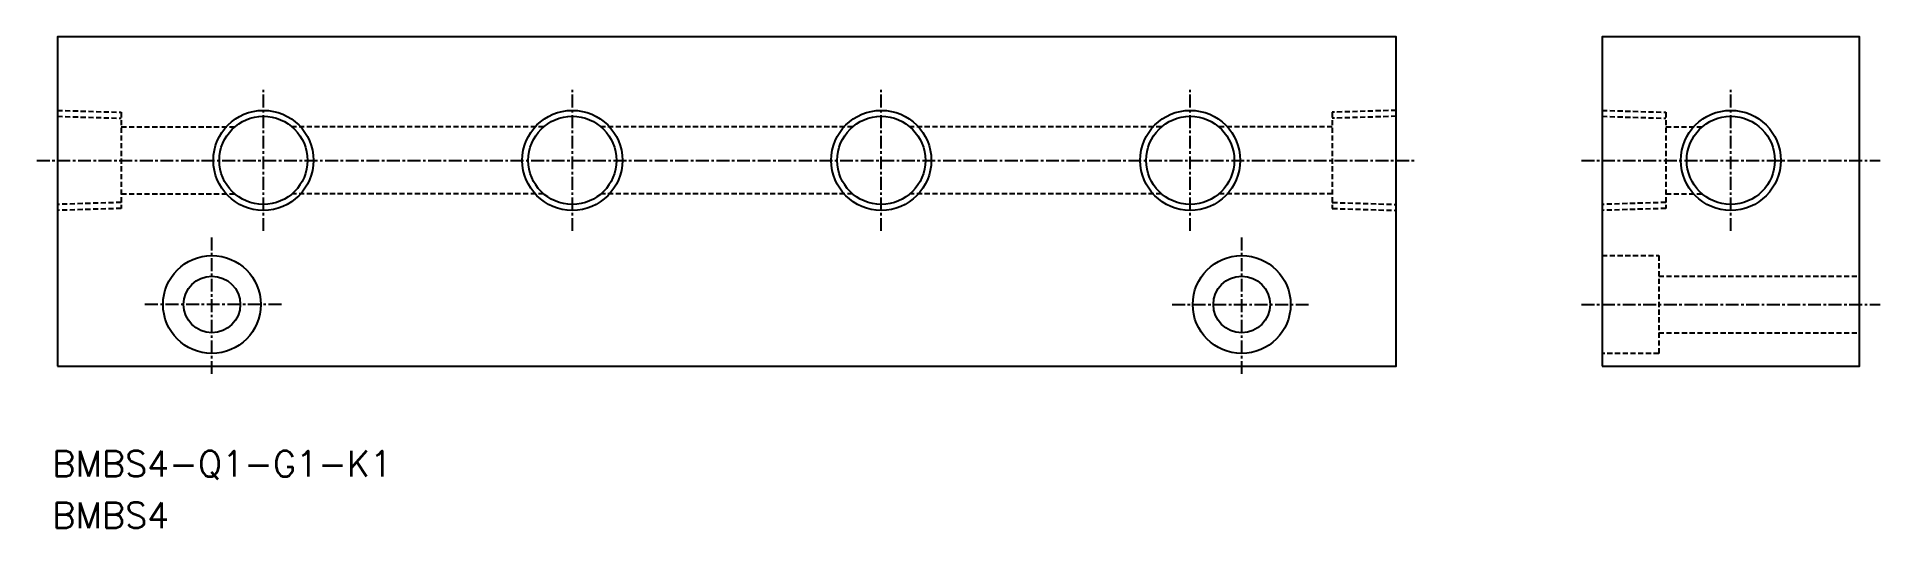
# Model space of a CAD drawing. Extents: x 60 to 239, y 73 to 121.
import ezdxf
from ezdxf.enums import TextEntityAlignment as Align

# ---------------------------------------------------------------- set-up
doc = ezdxf.new("R2010")
doc.units = 0
doc.linetypes.add('CENTER', pattern=[2, 1.25, -0.25, 0.25, -0.25])
doc.linetypes.add('DASHED', pattern=[0.75, 0.5, -0.25])
doc.layers.get('0').update_dxf_attribs({"linetype": 'CONTINUOUS'})
doc.layers.add('CENTER', color=1, linetype='CENTER')
doc.styles.get("Standard").update_dxf_attribs({"font": 'txt.shx', "bigfont": 'extfont.shx'})

msp = doc.modelspace()

# ---------------------------------------------------------------- linework, layer by layer
at = {"color": 3, "linetype": 'DASHED'}
for p, q in [((62, 113.86), (68.2, 113.67)), ((62, 113.28), (68.2, 113.09)), ((68.2, 113.67), (68.2, 104.33)), ((192, 113.86), (185.8, 113.67)), ((185.8, 113.67), (185.8, 104.33)), ((192, 113.28), (185.8, 113.09)), ((212, 113.86), (218.2, 113.67)), ((212, 113.28), (218.2, 113.09)), ((218.2, 113.67), (218.2, 104.33)), ((68.2, 112.25), (79.21, 112.25)), ((109.21, 112.25), (84.79, 112.25)), ((139.21, 112.25), (114.79, 112.25)), ((169.21, 112.25), (144.79, 112.25)), ((185.8, 112.25), (174.79, 112.25)), ((218.2, 112.25), (221.71, 112.25)), ((68.2, 105.75), (79.21, 105.75)), ((109.21, 105.75), (84.79, 105.75)), ((139.21, 105.75), (114.79, 105.75)), ((169.21, 105.75), (144.79, 105.75)), ((185.8, 105.75), (174.79, 105.75)), ((218.2, 105.75), (221.71, 105.75)), ((68.2, 104.91), (62, 104.72)), ((68.2, 104.33), (62, 104.14)), ((185.8, 104.91), (192, 104.72)), ((185.8, 104.33), (192, 104.14)), ((218.2, 104.91), (212, 104.72)), ((218.2, 104.33), (212, 104.14)), ((212, 99.75), (217.5, 99.75)), ((217.5, 99.75), (217.5, 90.25)), ((217.5, 97.75), (237, 97.75)), ((217.5, 92.25), (237, 92.25)), ((217.5, 90.25), (212, 90.25))]:
    msp.add_line(p, q, dxfattribs=at)
at = {"color": 7, "linetype": 'CONTINUOUS'}
for points in [[(62, 89), (192, 89), (192, 121), (62, 121)], [(212, 89), (237, 89), (237, 121), (212, 121)]]:
    msp.add_lwpolyline(points, close=True, dxfattribs=at)
at = {"color": 3, "linetype": 'CONTINUOUS'}
for centre in [(82, 109), (112, 109), (142, 109), (172, 109), (224.5, 109)]:
    msp.add_circle(centre, 4.86, dxfattribs=at)
at = {"color": 7, "linetype": 'CONTINUOUS'}
for centre, radius in [((82, 109), 4.28), ((112, 109), 4.28), ((142, 109), 4.28), ((172, 109), 4.28), ((224.5, 109), 4.28), ((77, 95), 4.75), ((177, 95), 4.75), ((77, 95), 2.75), ((177, 95), 2.75)]:
    msp.add_circle(centre, radius, dxfattribs=at)
at = {"layer": 'CENTER', "color": 1, "linetype": 'CENTER'}
for p, q in [((82, 102.14), (82, 115.86)), ((112, 102.14), (112, 115.86)), ((142, 102.14), (142, 115.86)), ((172, 102.14), (172, 115.86)), ((224.5, 102.14), (224.5, 115.86)), ((60, 109), (194, 109)), ((210, 109), (239, 109)), ((77, 88.25), (77, 101.75)), ((177, 88.25), (177, 101.75)), ((83.75, 95), (70.25, 95)), ((170.25, 95), (183.75, 95)), ((210, 95), (239, 95))]:
    msp.add_line(p, q, dxfattribs=at)

# ---------------------------------------------------------------- texts
at = {"color": 7, "linetype": 'CONTINUOUS'}
for s, p in [('BMBS4-Q1-G1-K1', (61.49, 79.52)), ('BMBS4', (61.49, 74.52))]:
    msp.add_text(s, height=2.5, dxfattribs=at).set_placement(p, align=Align.MIDDLE_LEFT)

doc.saveas('drawing.dxf')
